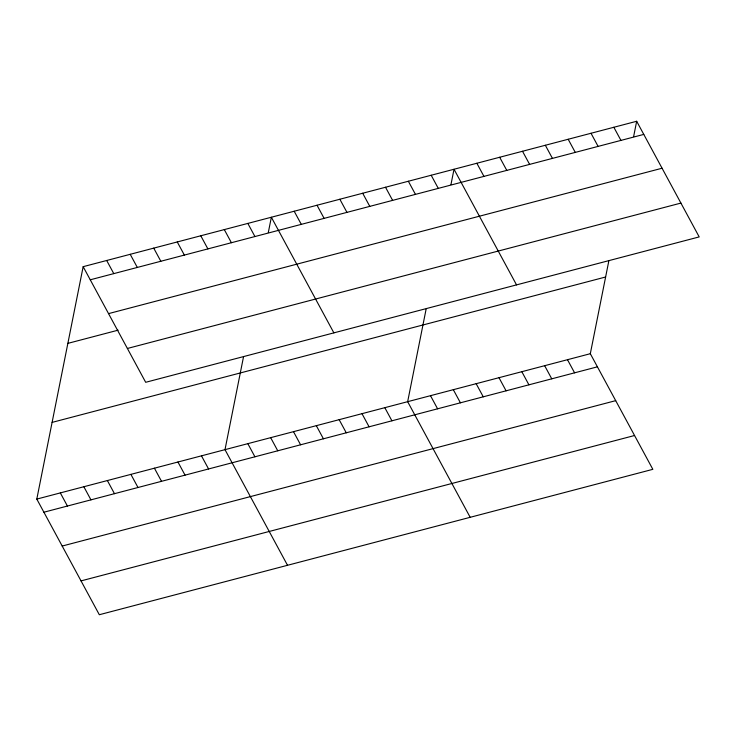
<?xml version="1.0" encoding="UTF-8"?>
<svg xmlns="http://www.w3.org/2000/svg" width="736" height="736" viewBox="0 0 736 736"><rect width="100%" height="100%" fill="white"/><g stroke="black" fill="none" stroke-linecap="round" stroke-linejoin="round"><path stroke-width="1.1" d="M608.773 261.197L590.318 353.703L652.841 469.329L99.323 614.726L36.8 499.091L83.159 266.671L636.677 121.274L699.2 236.909L145.682 382.297L83.159 266.671M243.45 357.153L224.995 449.659L287.518 565.294M268.3 232.576L271.354 217.24L333.877 332.865M426.107 309.175L407.661 401.681L470.175 517.307M450.956 184.598L454.02 169.252L516.534 284.887M633.622 136.62L636.677 121.274M90.261 279.8L643.779 134.403M108.551 313.619L662.069 168.231M67.859 343.372L118.119 330.17M127.392 348.468L680.91 203.081M52.1 422.39L605.618 277.003M36.8 499.091L590.318 353.703M43.893 512.219L597.42 366.832M62.183 546.048L615.71 400.651M81.034 580.897L634.552 435.51M613.842 127.273L620.945 140.401M591.017 133.271L598.11 146.4M568.183 139.27L575.276 152.398M545.348 145.268L552.442 158.396M522.514 151.266L529.616 164.386M499.68 157.265L506.782 170.384M476.854 163.254L483.948 176.382M567.484 359.702L574.586 372.83M544.658 365.7L551.752 378.819M431.186 175.251L438.279 188.379M521.824 371.698L528.917 384.818M408.351 181.249L415.454 194.378M498.99 377.688L506.083 390.816M385.517 187.248L392.619 200.376M476.155 383.686L483.258 396.814M362.692 193.246L369.785 206.374M453.321 389.684L460.423 402.813M339.857 199.244L346.95 212.373M430.496 395.683L437.589 408.811M317.023 205.243L324.116 218.371M294.188 211.241L301.291 224.36M384.827 407.68L391.92 420.808M361.992 413.678L369.095 426.806M247.83 223.413L254.932 236.541M339.158 419.676L346.26 432.796M224.305 229.595L231.408 242.724M316.324 425.675L323.426 438.794M200.781 235.768L207.883 248.897M293.498 431.664L300.592 444.792M177.256 241.951L184.359 255.079M270.664 437.662L277.757 450.791M153.732 248.133L160.834 261.262M247.83 443.661L254.923 456.789M130.208 254.306L137.31 267.435M106.683 260.489L113.786 273.617M201.471 455.842L208.573 468.97M177.946 462.015L185.049 475.143M154.422 468.197L161.524 481.326M130.898 474.38L138 487.508M107.373 480.553L114.476 493.681M83.849 486.735L90.951 499.864M60.324 492.918L67.418 506.037"/></g></svg>
